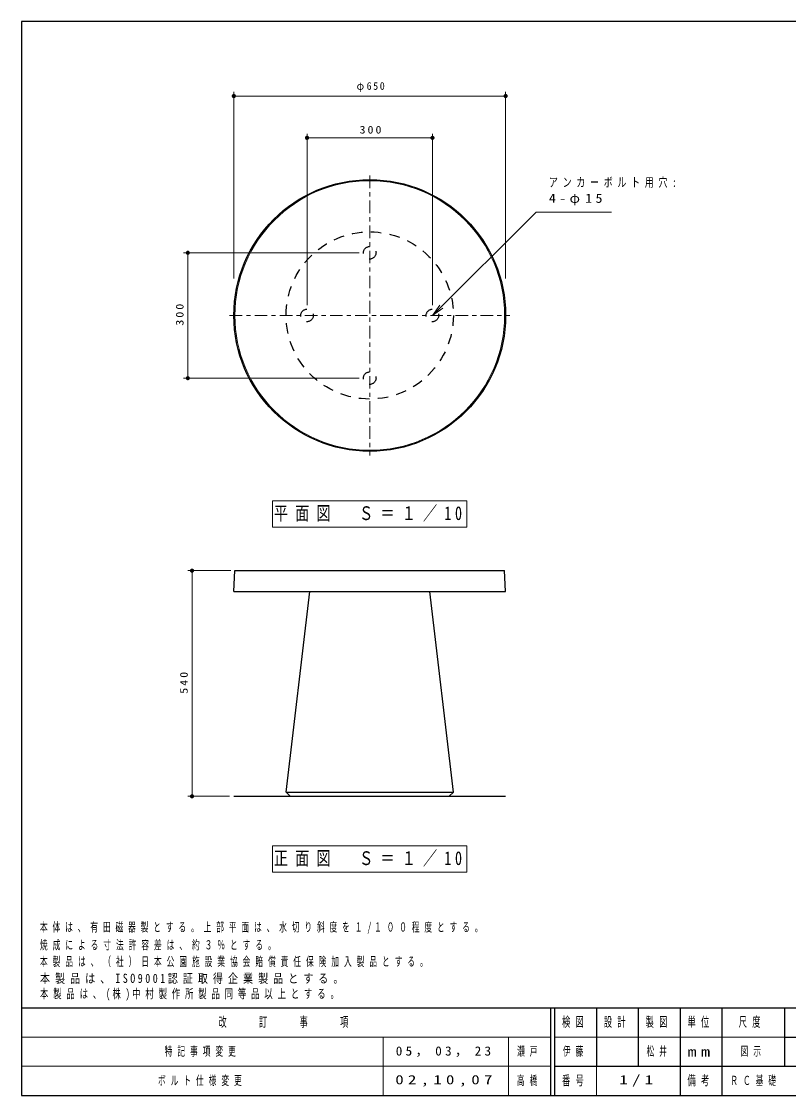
# Model space of a CAD drawing. Units: millimetres on the paper, scale 1:10. Extents: x -365 to 12, y -47 to 257.
# Drawn here: x -365 to -181.6, y 0 to 257 of the extents above; entities that cross this region are included whole.
import ezdxf

# ---------------------------------------------------------------- set-up
doc = ezdxf.new("R2010")
doc.units = ezdxf.units.MM
doc.linetypes.add('USER1', pattern=[4.5, 2.5, -2])
doc.linetypes.add('USER2', pattern=[6, 3, -1, 1, -1])
doc.layers.add('LY_1', color=7, linetype='Continuous', lineweight=13)
doc.layers.add('LY_2', color=7, linetype='Continuous', lineweight=13)
doc.styles.add('ＭＳ ゴシック', font='')
doc.styles.get('ＭＳ ゴシック').set_extended_font_data('MS Gothic')

# ---------------------------------------------------------------- blocks, each defined once
blk = doc.blocks.new('filled_dot')
at = {"color": 0, "linetype": 'Continuous', "lineweight": -2, "const_width": 1.25}
blk.add_lwpolyline([(-0.625, 0, 1), (0.625, 0, 1)], format="xyb", close=True, dxfattribs=at)

msp = doc.modelspace()

# ---------------------------------------------------------------- linework, layer by layer
at = {"layer": 'LY_1'}
for p, q in [((-314.222, 195.501), (-314.222, 240.154)), ((-314.222, 239.154), (-249.222, 239.154)), ((-249.222, 195.501), (-249.222, 240.154)), ((-296.722, 189.154), (-296.722, 230.154)), ((-296.722, 229.154), (-266.722, 229.154)), ((-266.722, 189.154), (-266.722, 230.154)), ((-284.222, 201.654), (-326.222, 201.654)), ((-325.222, 171.654), (-325.222, 201.654)), ((-266.711, 186.657), (-264.943, 189.132)), ((-266.711, 186.657), (-264.59, 188.779)), ((-264.236, 188.425), (-266.711, 186.657)), ((-284.222, 171.654), (-326.222, 171.654)), ((-258.472, 142.304), (-304.972, 142.304)), ((-304.972, 142.304), (-304.972, 136.004)), ((-258.472, 136.004), (-258.472, 142.304)), ((-304.972, 136.004), (-258.472, 136.004)), ((-314.972, 125.601), (-325.222, 125.601)), ((-324.222, 71.601), (-324.222, 125.601)), ((-315.222, 71.601), (-325.222, 71.601)), ((-258.472, 59.751), (-304.972, 59.751)), ((-304.972, 59.751), (-304.972, 53.451)), ((-258.472, 53.451), (-258.472, 59.751)), ((-304.972, 53.451), (-258.472, 53.451))]:
    msp.add_line(p, q, dxfattribs=at)
at = {"layer": 'LY_1', "linetype": 'USER2'}
for p, q in [((-281.722, 220.154), (-281.722, 153.154)), ((-315.222, 186.654), (-248.222, 186.654))]:
    msp.add_line(p, q, dxfattribs=at)
at = {"layer": 'LY_1', "color": 3, "lineweight": 25}
for p, q in [((-314.222, 120.601), (-313.972, 125.601)), ((-313.972, 125.601), (-249.472, 125.601)), ((-249.222, 120.601), (-249.472, 125.601)), ((-314.222, 120.601), (-249.222, 120.601)), ((-301.722, 72.601), (-296.075, 120.601)), ((-261.722, 72.601), (-267.369, 120.601)), ((-301.722, 72.601), (-300.722, 71.601)), ((-301.722, 72.601), (-261.722, 72.601)), ((-262.722, 71.601), (-261.722, 72.601)), ((-314.222, 71.601), (-249.222, 71.601))]:
    msp.add_line(p, q, dxfattribs=at)
at = {"layer": 'LY_1'}
msp.add_lwpolyline([(-266.711, 186.657), (-241.962, 211.406), (-223.876, 211.406)], dxfattribs=at)
at = {"layer": 'LY_1', "color": 3, "lineweight": 25}
msp.add_circle((-281.722, 186.654), 32.5, dxfattribs=at)
at = {"layer": 'LY_1'}
msp.add_circle((-281.722, 186.654), 32.25, dxfattribs=at)
at = {"layer": 'LY_1', "color": 3, "linetype": 'USER1', "lineweight": 25}
for centre, radius in [((-281.722, 186.654), 20), ((-281.722, 201.654), 1.5), ((-296.722, 186.654), 1.5), ((-266.722, 186.654), 1.5), ((-281.722, 171.654), 1.5)]:
    msp.add_circle(centre, radius, dxfattribs=at)
at = {"layer": 'LY_2', "color": 20, "lineweight": 25}
for p, q in [((0, 257), (-365, 257)), ((-365, 257), (-365, 0)), ((-365, 21), (0, 21)), ((-365, 0), (0, 0))]:
    msp.add_line(p, q, dxfattribs=at)
at = {"layer": 'LY_2', "color": 3, "lineweight": 25}
for p, q in [((-238.5, 21), (-238.5, 0)), ((-237.5, 21), (-237.5, 0)), ((-227.5, 21), (-227.5, 7)), ((-217.5, 21), (-217.5, 7)), ((-207.5, 21), (-207.5, 0)), ((-197.5, 21), (-197.5, 7)), ((-182.5, 21), (-182.5, 7)), ((-182.5, 14), (-70, 14)), ((-237.5, 7), (0, 7)), ((-197.5, 7), (-197.5, 0))]:
    msp.add_line(p, q, dxfattribs=at)
at = {"layer": 'LY_2'}
for p, q in [((-365, 14), (-238.5, 14)), ((-278.5, 14), (-278.5, 0)), ((-248.5, 14), (-248.5, 0)), ((-237.5, 14), (-182.5, 14)), ((-365, 7), (-238.5, 7)), ((-227.5, 7), (-227.5, 0))]:
    msp.add_line(p, q, dxfattribs=at)

# ---------------------------------------------------------------- block references
at = {"layer": 'LY_1', "xscale": 0.4, "yscale": 0.4}
for p in [(-314.222, 239.154), (-296.722, 229.154)]:
    msp.add_blockref('filled_dot', p, dxfattribs=at)
for p, rotation in [((-249.222, 239.154), 180), ((-266.722, 229.154), 180), ((-325.222, 201.654), 270), ((-325.222, 171.654), 90), ((-324.222, 125.601), 270), ((-324.222, 71.601), 90)]:
    msp.add_blockref('filled_dot', p, dxfattribs=dict(at, rotation=rotation))

# ---------------------------------------------------------------- texts
at = {"layer": 'LY_1', "style": 'ＭＳ ゴシック'}
for s, insert, char_height, attachment_point in [('\\T1.33;\\W0.95;φ650', (-281.303, 240.154), 1.833, 8), ('\\T1.33;\\W1.15;300', (-281.305, 230.154), 1.833, 8), ('\\T1.52;\\W0.7;アンカーボルト用穴:', (-238.876, 218.406), 2.199, 4), ('\\T1.5;\\W1.1;4-φ15', (-238.876, 214.406), 2.199, 4), ('\\T1.51;\\W0.75;平面図\u3000Ｓ＝１／10', (-281.722, 139.154), 3.299, 5), ('\\T1.51;\\W0.75;正面図\u3000Ｓ＝１／10', (-281.722, 56.601), 3.299, 5), ('\\T1.63;\\W0.6;本体は、有田磁器製とする。上部平面は、水切り斜度を１/１００程度とする。', (-360.583, 38.696), 2.199, 7), ('\\T1.64;\\W0.6;焼成による寸法許容差は、約３％とする。', (-360.583, 34.696), 2.199, 7), ('\\T1.64;\\W0.6;本製品は、（社）日本公園施設業協会賠償責任保険加入製品とする。', (-360.583, 30.696), 2.199, 7), ('\\T1.5;\\W0.8;本製品は、ISO9001認証取得企業製品とする。', (-360.583, 26.696), 2.199, 7), ('\\T1.58;\\W0.65;本製品は、(株)中村製作所製品同等品以上とする。', (-360.583, 22.696), 2.199, 7), ('\\T1.64;\\W0.6;特記事項変更', (-330.75, 10.5), 2.199, 4), ('\\T1.5;\\W1.05;05，03，23', (-275.5, 10.5), 2.199, 4), ('\\T1.64;\\W0.6;瀬戸', (-246.5, 10.5), 2.199, 4), ('\\T1.64;\\W0.6;伊藤', (-232.5, 10.5), 2.199, 5), ('\\T1.64;\\W0.6;松井', (-212.5, 10.5), 2.199, 5), ('\\T1.64;\\W0.6;図示', (-190, 10.5), 2.199, 5), ('\\T1.64;\\W0.6;ボルト仕様変更', (-321.75, 3.5), 2.199, 5), ('\\T1.5;\\W1.35;02,10,07', (-263.5, 3.5), 2.199, 5), ('\\T1.64;\\W0.6;高橋', (-243.5, 3.5), 2.199, 5), ('\\T1.5;\\W1.35;1/1', (-217.5, 3.5), 2.199, 5), ('\\T1.64;\\W0.6;ＲＣ基礎', (-195.5, 3.5), 2.199, 4)]:
    msp.add_mtext(s, dxfattribs=dict(at, insert=insert, char_height=char_height, attachment_point=attachment_point))
at = {"layer": 'LY_1', "char_height": 1.833, "attachment_point": 8, "rotation": 90, "style": 'ＭＳ ゴシック'}
for s, insert in [('\\T1.33;\\W1.15;300', (-326.222, 187.071)), ('\\T1.33;\\W1.15;540', (-325.222, 98.993))]:
    msp.add_mtext(s, dxfattribs=dict(at, insert=insert))
at = {"layer": 'LY_2', "char_height": 2.346, "attachment_point": 5, "style": 'ＭＳ ゴシック'}
for s, insert in [('\\T1.64;\\W0.6;改\u3000\u3000訂\u3000\u3000事\u3000\u3000項', (-301.75, 17.5)), ('\\T1.64;\\W0.6;検図', (-232.5, 17.5)), ('\\T1.64;\\W0.6;設計', (-222.5, 17.5)), ('\\T1.64;\\W0.6;製図', (-212.5, 17.5)), ('\\T1.64;\\W0.6;単位', (-202.5, 17.5)), ('\\T1.64;\\W0.6;尺度', (-190.25, 17.5)), ('\\T1.5;\\W1.35;mm', (-202.5, 10.5)), ('\\T1.64;\\W0.6;備考', (-202.5, 3.5)), ('\\T1.64;\\W0.6;番号', (-232.5, 3.5))]:
    msp.add_mtext(s, dxfattribs=dict(at, insert=insert))

doc.saveas('drawing.dxf')
